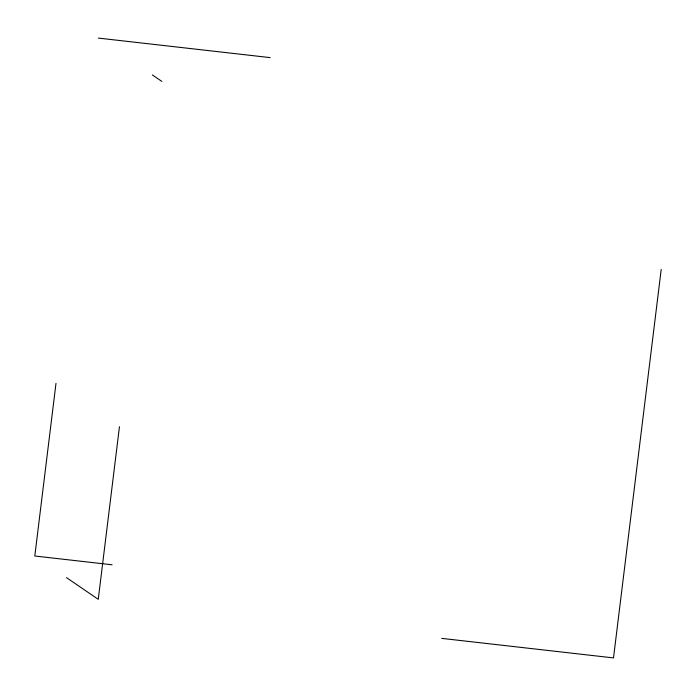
<?xml version="1.0" encoding="UTF-8"?>
<svg xmlns="http://www.w3.org/2000/svg" width="696" height="696" viewBox="0 0 696 696"><rect width="100%" height="100%" fill="white"/><g stroke="black" fill="none" stroke-linecap="round" stroke-linejoin="round"><path stroke-width="1.04" d="M55.993 383.365L34.8 556L112.091 564.795M119.46 426.691L98.258 599.326L66.529 577.663M661.2 269.474L613.507 657.911L441.76 638.389M98.388 38.089L270.144 57.611M152.337 74.916L161.855 81.415"/></g></svg>
